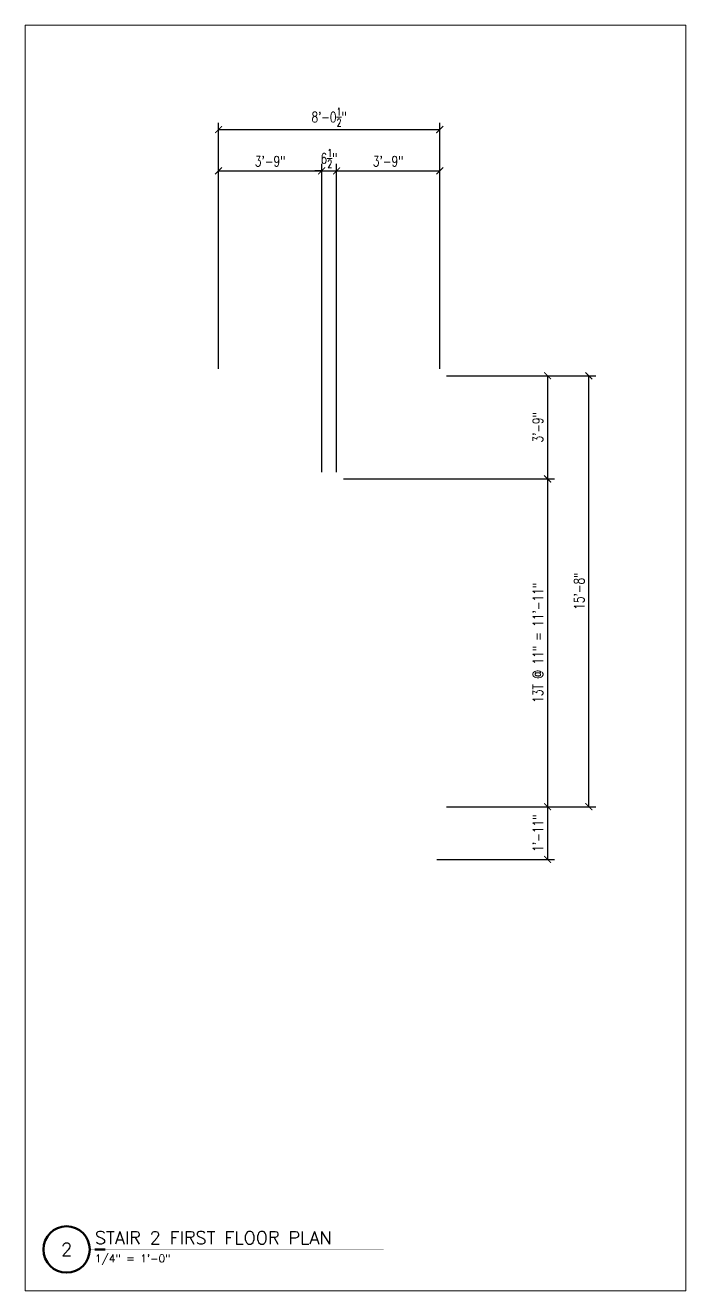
# Model space of a CAD drawing. Header units: inches. Extents: x 267 to 2136, y 549 to 1290.
# Drawn here: x 1848 to 2136, y 549 to 1101 of the extents above; entities that cross this region are included whole.
import ezdxf
from ezdxf.enums import TextEntityAlignment as Align

# ---------------------------------------------------------------- set-up
doc = ezdxf.new("R2010")
doc.units = ezdxf.units.IN
doc.header["$LTSCALE"] = 0.5
doc.header["$MEASUREMENT"] = 0
doc.layers.get('0').update_dxf_attribs({"lineweight": 18})
doc.layers.get('Defpoints').update_dxf_attribs({"color": 140, "lineweight": 18})
doc.layers.add('A-Anno-Dims', color=211, linetype='Continuous', lineweight=18)
doc.layers.add('G-Anno-Ttlb', color=213, linetype='Continuous', lineweight=50)
doc.layers.add('A-Anno-Titl-Nplt', color=140, linetype='Continuous', lineweight=18, plot=False)
doc.styles.add('Arch-Dim', font='romans.shx', dxfattribs={"width": 0.75})
doc.styles.add('RomanS', font='romans.shx')
doc.dimstyles.new('Aec-Arch-I-96', dxfattribs={"dimscale": 96, "dimtxt": 0.09375, "dimasz": 0.0625, "dimexe": 0.0625, "dimexo": 0.0625, "dimgap": 0.03125, "dimtad": 1, "dimdec": 4, "dimzin": 3, "dimdsep": 46, "dimlunit": 4, "dimtxsty": 'Arch-Dim', "dimblk": 'ARCHTICK', "dimcen": 0.09375, "dimazin": 2, "dimtfac": 0.75, "dimtdec": 4, "dimtix": 1, "dimtmove": 2, "dimatfit": 2, "dimfxl": 1, "dimtolj": 1, "dimtzin": 0, "dimarcsym": 0})

# ---------------------------------------------------------------- blocks, each defined once
blk = doc.blocks.new('Anno_Title_A1')
at = {"color": 0, "linetype": 'ByBlock', "lineweight": -2}
blk.add_circle((0, 0), 2.25, dxfattribs=at)
blk.add_circle((0, 0), 2.25, dxfattribs=at)
at = {"color": 0, "linetype": 'ByBlock', "lineweight": -2, "style": 'RomanS'}
blk.add_attdef('NUMBER', text='', height=1.25, dxfattribs=at).set_placement((0, 0), align=Align.MIDDLE)
blk = doc.blocks.new('Anno_Title_T1')
at = {"color": 0, "linetype": 'ByBlock', "lineweight": -2}
blk.add_lwpolyline([(2.75, 0), (3.75, 0)], dxfattribs=at)
at = {"color": 0, "linetype": 'ByBlock', "lineweight": -2, "style": 'RomanS'}
blk.add_attdef('TITLE', (2.75, 0.5), '', height=1.25, dxfattribs=at)
blk.add_attdef('SCALE', text='', height=0.75, dxfattribs=at).set_placement((2.75, -0.5), align=Align.TOP_LEFT)
blk = doc.blocks.new('_ArchTick')
at = {"color": 0, "linetype": 'ByBlock', "const_width": 0.15}
blk.add_lwpolyline([(-0.5, -0.5), (0.5, 0.5)], dxfattribs=at)
blk = doc.blocks.new('*D22')
at = {"layer": 'A-Anno-Dims', "color": 0, "lineweight": -2, "transparency": 16777216}
for p, q in [((1932, 951.12), (1932, 1040.5)), ((1977, 906.12), (1977, 1040.5)), ((1932, 1037.5), (1977, 1037.5))]:
    blk.add_line(p, q, dxfattribs=at)
at = {"layer": 'Defpoints', "color": 0, "transparency": 16777216}
for p in [(1977, 1037.5), (1932, 948.12), (1977, 903.12)]:
    blk.add_point(p, dxfattribs=at)
at = {"layer": 'A-Anno-Dims', "color": 0, "lineweight": -2, "transparency": 16777216, "xscale": 3, "yscale": 3, "zscale": 3, "rotation": 180}
blk.add_blockref('_ArchTick', (1932, 1037.5), dxfattribs=at)
at = {"layer": 'A-Anno-Dims', "color": 0, "lineweight": -2, "transparency": 16777216, "xscale": 3, "yscale": 3, "zscale": 3}
blk.add_blockref('_ArchTick', (1977, 1037.5), dxfattribs=at)
at = {"layer": 'A-Anno-Dims', "color": 0, "transparency": 16777216, "insert": (1954.5, 1041.68), "char_height": 4.5, "attachment_point": 5, "style": 'Arch-Dim'}
blk.add_mtext('\\A1;3\'-9"', dxfattribs=at)
blk = doc.blocks.new('*D23')
at = {"layer": 'A-Anno-Dims', "color": 0, "lineweight": -2, "transparency": 16777216}
for p, q in [((1977, 906.125), (1977, 1040.5)), ((1983.5, 906.125), (1983.5, 1040.5)), ((1977, 1037.5), (1974, 1037.5)), ((1977, 1037.5), (1983.5, 1037.5)), ((1983.5, 1037.5), (1986.5, 1037.5))]:
    blk.add_line(p, q, dxfattribs=at)
at = {"layer": 'Defpoints', "color": 0, "transparency": 16777216}
for p in [(1983.5, 1037.5), (1977, 903.125), (1983.5, 903.125)]:
    blk.add_point(p, dxfattribs=at)
at = {"layer": 'A-Anno-Dims', "color": 0, "lineweight": -2, "transparency": 16777216, "xscale": 3, "yscale": 3, "zscale": 3}
blk.add_blockref('_ArchTick', (1977, 1037.5), dxfattribs=at)
at = {"layer": 'A-Anno-Dims', "color": 0, "lineweight": -2, "transparency": 16777216, "xscale": 3, "yscale": 3, "zscale": 3, "rotation": 180}
blk.add_blockref('_ArchTick', (1983.5, 1037.5), dxfattribs=at)
at = {"layer": 'A-Anno-Dims', "color": 0, "transparency": 16777216, "insert": (1980.25, 1042.9375), "char_height": 4.5, "attachment_point": 5, "style": 'Arch-Dim'}
blk.add_mtext('\\A1;6{\\H0.750000x;\\S1/2;}"', dxfattribs=at)
blk = doc.blocks.new('*D24')
at = {"layer": 'A-Anno-Dims', "color": 0, "lineweight": -2, "transparency": 16777216}
for p, q in [((1983.5, 906.12), (1983.5, 1040.5)), ((2028.5, 951.12), (2028.5, 1040.5)), ((1983.5, 1037.5), (2028.5, 1037.5))]:
    blk.add_line(p, q, dxfattribs=at)
at = {"layer": 'Defpoints', "color": 0, "transparency": 16777216}
for p in [(2028.5, 1037.5), (2028.5, 948.12), (1983.5, 903.12)]:
    blk.add_point(p, dxfattribs=at)
at = {"layer": 'A-Anno-Dims', "color": 0, "lineweight": -2, "transparency": 16777216, "xscale": 3, "yscale": 3, "zscale": 3, "rotation": 180}
blk.add_blockref('_ArchTick', (1983.5, 1037.5), dxfattribs=at)
at = {"layer": 'A-Anno-Dims', "color": 0, "lineweight": -2, "transparency": 16777216, "xscale": 3, "yscale": 3, "zscale": 3}
blk.add_blockref('_ArchTick', (2028.5, 1037.5), dxfattribs=at)
at = {"layer": 'A-Anno-Dims', "color": 0, "transparency": 16777216, "insert": (2006, 1041.68), "char_height": 4.5, "attachment_point": 5, "style": 'Arch-Dim'}
blk.add_mtext('\\A1;3\'-9"', dxfattribs=at)
blk = doc.blocks.new('*D25')
at = {"layer": 'A-Anno-Dims', "color": 0, "lineweight": -2, "transparency": 16777216}
for p, q in [((1932, 951.125), (1932, 1058.5)), ((1932, 1055.5), (2028.5, 1055.5)), ((2028.5, 951.125), (2028.5, 1058.5))]:
    blk.add_line(p, q, dxfattribs=at)
at = {"layer": 'Defpoints', "color": 0, "transparency": 16777216}
for p in [(2028.5, 1055.5), (1932, 948.125), (2028.5, 948.125)]:
    blk.add_point(p, dxfattribs=at)
at = {"layer": 'A-Anno-Dims', "color": 0, "lineweight": -2, "transparency": 16777216, "xscale": 3, "yscale": 3, "zscale": 3, "rotation": 180}
blk.add_blockref('_ArchTick', (1932, 1055.5), dxfattribs=at)
at = {"layer": 'A-Anno-Dims', "color": 0, "lineweight": -2, "transparency": 16777216, "xscale": 3, "yscale": 3, "zscale": 3}
blk.add_blockref('_ArchTick', (2028.5, 1055.5), dxfattribs=at)
at = {"layer": 'A-Anno-Dims', "color": 0, "transparency": 16777216, "insert": (1980.25, 1060.9375), "char_height": 4.5, "attachment_point": 5, "style": 'Arch-Dim'}
blk.add_mtext('\\A1;8\'-0{\\H0.750000x;\\S1/2;}"', dxfattribs=at)
blk = doc.blocks.new('*D26')
at = {"layer": 'A-Anno-Dims', "color": 0, "lineweight": -2, "transparency": 16777216}
for p, q in [((2031.5, 948.12), (2078.5, 948.12)), ((2075.5, 948.12), (2075.5, 903.12)), ((1986.5, 903.12), (2078.5, 903.12))]:
    blk.add_line(p, q, dxfattribs=at)
at = {"layer": 'Defpoints', "color": 0, "transparency": 16777216}
for p in [(2028.5, 948.12), (1983.5, 903.12), (2075.5, 903.12)]:
    blk.add_point(p, dxfattribs=at)
at = {"layer": 'A-Anno-Dims', "color": 0, "lineweight": -2, "transparency": 16777216, "xscale": 3, "yscale": 3, "zscale": 3}
for p, rotation in [((2075.5, 948.12), 90), ((2075.5, 903.12), 270)]:
    blk.add_blockref('_ArchTick', p, dxfattribs=dict(at, rotation=rotation))
at = {"layer": 'A-Anno-Dims', "color": 0, "transparency": 16777216, "insert": (2071.32, 925.62), "char_height": 4.5, "attachment_point": 5, "rotation": 90, "style": 'Arch-Dim'}
blk.add_mtext('\\A1;3\'-9"', dxfattribs=at)
blk = doc.blocks.new('*D27')
at = {"layer": 'A-Anno-Dims', "color": 0, "lineweight": -2, "transparency": 16777216}
for p, q in [((1986.5, 903.12), (2078.5, 903.12)), ((2075.5, 903.12), (2075.5, 760.12)), ((2031.5, 760.12), (2078.5, 760.12))]:
    blk.add_line(p, q, dxfattribs=at)
at = {"layer": 'Defpoints', "color": 0, "transparency": 16777216}
for p in [(1983.5, 903.12), (2028.5, 760.12), (2075.5, 760.12)]:
    blk.add_point(p, dxfattribs=at)
at = {"layer": 'A-Anno-Dims', "color": 0, "lineweight": -2, "transparency": 16777216, "xscale": 3, "yscale": 3, "zscale": 3}
for p, rotation in [((2075.5, 903.12), 90), ((2075.5, 760.12), 270)]:
    blk.add_blockref('_ArchTick', p, dxfattribs=dict(at, rotation=rotation))
at = {"layer": 'A-Anno-Dims', "color": 0, "transparency": 16777216, "insert": (2071.32, 831.62), "char_height": 4.5, "attachment_point": 5, "rotation": 90, "style": 'Arch-Dim'}
blk.add_mtext('\\A1;13T @ 11" = 11\'-11"', dxfattribs=at)
blk = doc.blocks.new('*D28')
at = {"layer": 'A-Anno-Dims', "color": 0, "lineweight": -2, "transparency": 16777216}
for p, q in [((2031.5, 760.12), (2078.5, 760.12)), ((2075.5, 760.12), (2075.5, 737.12)), ((2027.25, 737.12), (2078.5, 737.12))]:
    blk.add_line(p, q, dxfattribs=at)
at = {"layer": 'Defpoints', "color": 0, "transparency": 16777216}
for p in [(2028.5, 760.12), (2024.25, 737.12), (2075.5, 737.12)]:
    blk.add_point(p, dxfattribs=at)
at = {"layer": 'A-Anno-Dims', "color": 0, "lineweight": -2, "transparency": 16777216, "xscale": 3, "yscale": 3, "zscale": 3}
for p, rotation in [((2075.5, 760.12), 90), ((2075.5, 737.12), 270)]:
    blk.add_blockref('_ArchTick', p, dxfattribs=dict(at, rotation=rotation))
at = {"layer": 'A-Anno-Dims', "color": 0, "transparency": 16777216, "insert": (2071.32, 748.62), "char_height": 4.5, "attachment_point": 5, "rotation": 90, "style": 'Arch-Dim'}
blk.add_mtext('\\A1;1\'-11"', dxfattribs=at)
blk = doc.blocks.new('*D29')
at = {"layer": 'A-Anno-Dims', "color": 0, "lineweight": -2, "transparency": 16777216}
for p, q in [((2031.5, 948.12), (2096.5, 948.12)), ((2093.5, 760.12), (2093.5, 948.12)), ((2031.5, 760.12), (2096.5, 760.12))]:
    blk.add_line(p, q, dxfattribs=at)
at = {"layer": 'Defpoints', "color": 0, "transparency": 16777216}
for p in [(2028.5, 948.12), (2093.5, 948.12), (2028.5, 760.12)]:
    blk.add_point(p, dxfattribs=at)
at = {"layer": 'A-Anno-Dims', "color": 0, "lineweight": -2, "transparency": 16777216, "xscale": 3, "yscale": 3, "zscale": 3}
for p, rotation in [((2093.5, 948.12), 90), ((2093.5, 760.12), 270)]:
    blk.add_blockref('_ArchTick', p, dxfattribs=dict(at, rotation=rotation))
at = {"layer": 'A-Anno-Dims', "color": 0, "transparency": 16777216, "insert": (2089.32, 854.12), "char_height": 4.5, "attachment_point": 5, "rotation": 90, "style": 'Arch-Dim'}
blk.add_mtext('\\A1;15\'-8"', dxfattribs=at)

msp = doc.modelspace()

# ---------------------------------------------------------------- linework, layer by layer
at = {"layer": 'A-Anno-Titl-Nplt'}
msp.add_lwpolyline([(1847.75, 549), (2135.75, 549), (2135.75, 1101), (1847.75, 1101)], close=True, dxfattribs=at)
at = {"layer": 'G-Anno-Ttlb'}
msp.add_lwpolyline([(1875.875, 567, 0.1125, 0.1125, 0), (2004, 567, 0.1125, 0.1125, 0)], format="xyseb", dxfattribs=at)

# ---------------------------------------------------------------- block references
ref = msp.add_blockref('Anno_Title_A1', (1865.75, 567), dxfattribs=dict(at, xscale=4.5, yscale=4.5, zscale=4.5))
ref.add_attrib('NUMBER', '2', dxfattribs={"layer": '0', "color": 0, "linetype": 'ByBlock', "lineweight": -2, "height": 5.625, "style": 'Arch-Dim'}).set_placement((1865.75, 567), align=Align.MIDDLE)
ref = msp.add_blockref('Anno_Title_T1', (1865.75, 567), dxfattribs=dict(at, xscale=4.5, yscale=4.5, zscale=4.5))
ref.add_attrib('SCALE', '1/4" = 1\'-0"', dxfattribs={"layer": '0', "color": 0, "linetype": 'ByBlock', "lineweight": -2, "height": 3.375, "style": 'Arch-Dim'}).set_placement((1878.125, 564.75), align=Align.TOP_LEFT)
ref.add_attrib('TITLE', 'STAIR 2 FIRST FLOOR PLAN', (1878.125, 569.25), dxfattribs={"layer": '0', "color": 0, "linetype": 'ByBlock', "lineweight": -2, "height": 5.625, "style": 'Arch-Dim'})

# ---------------------------------------------------------------- dimensions: what is measured, and where the dimension line sits
at = {"layer": 'A-Anno-Dims'}
for base, p1, p2, picture, middle in [((2028.5, 1055.5), (1932, 948.125), (2028.5, 948.125), '*D25', (1980.25, 1060.9375)), ((1977, 1037.5), (1932, 948.125), (1977, 903.125), '*D22', (1954.5, 1041.67857)), ((1983.5, 1037.5), (1977, 903.125), (1983.5, 903.125), '*D23', (1980.25, 1042.9375)), ((2028.5, 1037.5), (1983.5, 903.125), (2028.5, 948.125), '*D24', (2006, 1041.67857))]:
    dim = msp.add_linear_dim(base=base, p1=p1, p2=p2, dimstyle='Aec-Arch-I-96', override={"dimscale": 48}, dxfattribs=at)
    dim.commit()
    dim.dimension.update_dxf_attribs({"geometry": picture, "text_midpoint": middle})
for base, p1, p2, picture, middle in [((2075.5, 903.125), (2028.5, 948.125), (1983.5, 903.125), '*D26', (2071.32143, 925.625)), ((2093.5, 948.125), (2028.5, 760.125), (2028.5, 948.125), '*D29', (2089.32143, 854.125)), ((2075.5, 737.125), (2028.5, 760.125), (2024.25, 737.125), '*D28', (2071.32143, 748.625))]:
    dim = msp.add_linear_dim(base=base, p1=p1, p2=p2, angle=90, dimstyle='Aec-Arch-I-96', override={"dimscale": 48}, dxfattribs=at)
    dim.commit()
    dim.dimension.update_dxf_attribs({"geometry": picture, "text_midpoint": middle})
dim = msp.add_linear_dim(base=(2075.5, 760.125), p1=(1983.5, 903.125), p2=(2028.5, 760.125), angle=90, text='13T @ 11" = 11\'-11"', dimstyle='Aec-Arch-I-96', override={"dimscale": 48}, dxfattribs=at)
dim.commit()
dim.dimension.update_dxf_attribs({"geometry": '*D27', "text_midpoint": (2071.32143, 831.625)})

doc.saveas('drawing.dxf')
